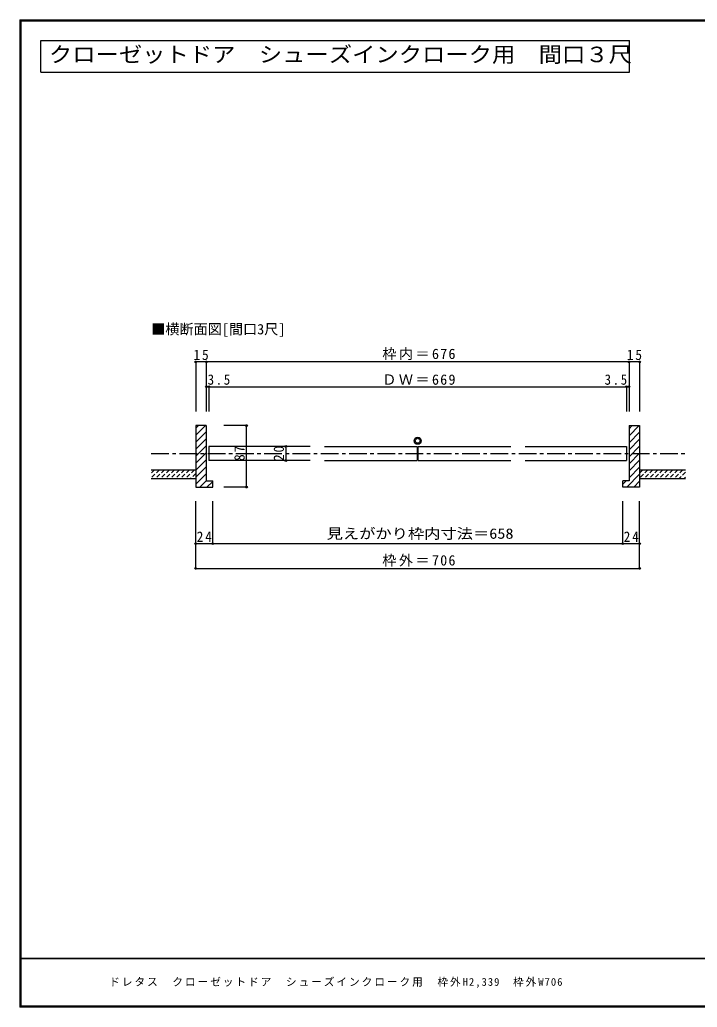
# Model space of a CAD drawing. Units: millimetres, scale not verified. Extents: x -973 to 977, y -701 to 696.
# Drawn here: x -973 to -15, y -701 to 696 of the extents above; entities that cross this region are included whole.
import ezdxf
from ezdxf.enums import TextEntityAlignment as Align

# ---------------------------------------------------------------- set-up
doc = ezdxf.new("R2010")
doc.units = ezdxf.units.MM
doc.header["$LTSCALE"] = 5
doc.header["$PDMODE"] = 32
doc.header["$PDSIZE"] = 2.5
doc.linetypes.add('CHAIN1', pattern=[8, 5, -1, 1, -1])
doc.linetypes.add('DASHED1', pattern=[1.8, 1.2, -0.6])
for name, color, linetype in [('0-1_通り芯', 4, 'CHAIN1'), ('0-3_仕上げ', 2, 'Continuous'), ('0-4_枠', 3, 'Continuous'), ('0-6_扉', 6, 'Continuous'), ('0-A_文字', 7, 'Continuous'), ('0-B_寸法', 7, 'Continuous'), ('0-C_ハッチ', 4, 'Continuous'), ('F-1_枠', 6, 'Continuous'), ('F-A_文字', 7, 'Continuous')]:
    doc.layers.add(name, color=color, linetype=linetype)
doc.styles.add('ＭＳ ゴシック', font='')
doc.styles.get('ＭＳ ゴシック').set_extended_font_data('MS Gothic')

msp = doc.modelspace()

# ---------------------------------------------------------------- linework, layer by layer
at = {"layer": '0-1_通り芯'}
msp.add_line((-787.41, 82.384), (-31.37, 82.384), dxfattribs=at)
at = {"layer": '0-3_仕上げ'}
for p, q in [((-787.41, 59.384), (-724.41, 59.384)), ((-724.41, 59.384), (-724.41, 46.884)), ((-96.37, 59.384), (-31.37, 59.384)), ((-96.37, 59.384), (-96.37, 46.884)), ((-787.41, 46.884), (-724.41, 46.884)), ((-96.37, 46.884), (-31.37, 46.884))]:
    msp.add_line(p, q, dxfattribs=at)
at = {"layer": '0-4_枠'}
for p, q in [((-709.41, 121.884), (-724.41, 121.884)), ((-709.41, 121.884), (-709.41, 43.884)), ((-111.37, 121.884), (-111.37, 43.884)), ((-111.37, 121.884), (-96.37, 121.884)), ((-709.41, 43.884), (-700.41, 43.884)), ((-700.41, 34.884), (-700.41, 43.884)), ((-120.37, 34.884), (-120.37, 43.884)), ((-111.37, 43.884), (-120.37, 43.884))]:
    msp.add_line(p, q, dxfattribs=at)
for points in [[(-724.41, 121.884), (-724.41, 34.884), (-700.41, 34.884)], [(-96.37, 121.884), (-96.37, 34.884), (-120.37, 34.884)]]:
    msp.add_lwpolyline(points, dxfattribs=at)
at = {"layer": '0-6_扉'}
for p, q in [((-562.4, 92.384), (-705.91, 92.384)), ((-705.91, 92.384), (-705.91, 72.384)), ((-542.4, 92.384), (-410.89, 92.384)), ((-410.89, 92.384), (-410.89, 72.384)), ((-409.89, 92.384), (-278.38, 92.384)), ((-409.89, 72.384), (-409.89, 92.384)), ((-258.38, 92.384), (-114.87, 92.384)), ((-114.87, 92.384), (-114.87, 72.384)), ((-562.4, 72.384), (-705.91, 72.384)), ((-542.4, 72.384), (-410.89, 72.384)), ((-409.89, 72.384), (-278.38, 72.384)), ((-258.38, 72.384), (-114.87, 72.384))]:
    msp.add_line(p, q, dxfattribs=at)
at = {"layer": '0-A_文字', "color": 3}
for p, q in [((-943.333, 621.667), (-943.333, 666.667)), ((-943.333, 666.667), (-110.714, 666.667)), ((-110.714, 621.667), (-110.714, 666.667)), ((-943.333, 621.667), (-110.714, 621.667))]:
    msp.add_line(p, q, dxfattribs=at)
at = {"layer": '0-A_文字'}
for radius in [5, 3.5]:
    msp.add_circle((-410.39, 100.384), radius, dxfattribs=at)
at = {"layer": '0-B_寸法', "color": 4}
for p, q in [((-724.41, 211.884), (-724.41, 141.884)), ((-709.41, 211.884), (-724.41, 211.884)), ((-111.37, 211.884), (-709.41, 211.884)), ((-709.41, 211.884), (-709.41, 141.884)), ((-96.37, 211.884), (-96.37, 141.884)), ((-709.41, 176.884), (-705.91, 176.884)), ((-705.91, 176.884), (-114.87, 176.884)), ((-705.91, 176.884), (-705.91, 141.884)), ((-114.87, 176.884), (-111.37, 176.884)), ((-114.87, 176.884), (-114.87, 141.884)), ((-652.5, 121.884), (-684.41, 121.884)), ((-652.5, 34.884), (-652.5, 121.884)), ((-596.826, 92.384), (-596.826, 72.384)), ((-652.5, 34.884), (-684.41, 34.884)), ((-724.41, -80.116), (-724.41, 14.884)), ((-700.41, -45.116), (-700.41, 14.884)), ((-120.37, -45.116), (-120.37, 14.884)), ((-724.41, -45.116), (-700.41, -45.116)), ((-700.41, -45.116), (-120.37, -45.116)), ((-120.37, -45.116), (-96.37, -45.116))]:
    msp.add_line(p, q, dxfattribs=at)
for points in [[(-96.37, 211.884), (-111.37, 211.884), (-111.37, 141.884)], [(-724.41, -80.116), (-96.37, -80.116), (-96.37, 14.884)]]:
    msp.add_lwpolyline(points, dxfattribs=at)
at = {"layer": '0-B_寸法'}
for p in [(-724.41, 211.884), (-709.41, 211.884), (-111.37, 211.884), (-96.37, 211.884), (-709.41, 176.884), (-705.91, 176.884), (-114.87, 176.884), (-111.37, 176.884), (-652.5, 121.884), (-596.826, 92.384), (-596.826, 72.384), (-652.5, 34.884), (-724.41, -45.116), (-700.41, -45.116), (-120.37, -45.116), (-96.37, -45.116), (-724.41, -80.116), (-96.37, -80.116)]:
    msp.add_point(p, dxfattribs=at)
at = {"layer": '0-C_ハッチ'}
for p, q in [((-724.41, 117.976), (-720.502, 121.884)), ((-724.41, 108.077), (-710.603, 121.884)), ((-724.41, 98.177), (-709.41, 113.177)), ((-111.37, 117.248), (-106.734, 121.884)), ((-111.37, 107.349), (-96.834, 121.884)), ((-111.37, 97.449), (-96.37, 112.449)), ((-724.41, 88.278), (-709.41, 103.278)), ((-111.37, 87.55), (-96.37, 102.55)), ((-724.41, 78.378), (-709.41, 93.378)), ((-111.37, 77.65), (-96.37, 92.65)), ((-724.41, 68.479), (-709.41, 83.479)), ((-724.41, 58.579), (-709.41, 73.579)), ((-111.37, 67.751), (-96.37, 82.751)), ((-111.37, 57.851), (-96.37, 72.851)), ((-724.41, 48.68), (-709.41, 63.68)), ((-111.37, 47.952), (-96.37, 62.952)), ((-724.41, 38.78), (-709.41, 53.78)), ((-718.407, 34.884), (-709.407, 43.884)), ((-708.507, 34.884), (-700.41, 42.981)), ((-120.37, 38.952), (-115.437, 43.884)), ((-114.538, 34.884), (-96.37, 53.052)), ((-104.638, 34.884), (-96.37, 43.153))]:
    msp.add_line(p, q, dxfattribs=at)
at = {"layer": '0-C_ハッチ', "linetype": 'DASHED1'}
for p, q in [((-775.761, 59.384), (-787.41, 47.735)), ((-782.832, 59.384), (-787.41, 54.806)), ((-768.69, 59.384), (-781.19, 46.884)), ((-761.619, 59.384), (-774.119, 46.884)), ((-754.548, 59.384), (-767.048, 46.884)), ((-747.477, 59.384), (-759.977, 46.884)), ((-740.406, 59.384), (-752.906, 46.884)), ((-733.335, 59.384), (-745.835, 46.884)), ((-726.264, 59.384), (-738.764, 46.884)), ((-84.72, 59.384), (-96.37, 47.735)), ((-91.792, 59.384), (-96.37, 54.806)), ((-77.649, 59.384), (-90.149, 46.884)), ((-70.578, 59.384), (-83.078, 46.884)), ((-63.507, 59.384), (-76.007, 46.884)), ((-56.436, 59.384), (-68.936, 46.884)), ((-49.365, 59.384), (-61.865, 46.884)), ((-42.294, 59.384), (-54.794, 46.884)), ((-35.223, 59.384), (-47.723, 46.884)), ((-31.37, 56.166), (-40.652, 46.884)), ((-724.41, 54.166), (-731.692, 46.884)), ((-724.41, 47.095), (-724.621, 46.884)), ((-31.37, 49.095), (-33.581, 46.884))]:
    msp.add_line(p, q, dxfattribs=at)
at = {"layer": 'F-1_枠'}
for p, q in [((-973.347, 695.833), (-973.347, -700.833)), ((-973.347, 695.833), (976.653, 695.833)), ((-973.347, 695), (976.653, 695)), ((-973.347, 694.167), (976.653, 694.167)), ((-972.514, 695.833), (-972.514, -700.833)), ((-971.68, 695.833), (-971.68, -700.833)), ((976.653, -631.667), (-973.347, -631.667)), ((976.653, -632.5), (-973.347, -632.5)), ((976.653, -699.167), (-973.347, -699.167)), ((976.653, -700), (-973.347, -700)), ((976.653, -700.833), (-973.347, -700.833))]:
    msp.add_line(p, q, dxfattribs=at)

# ---------------------------------------------------------------- texts
at = {"layer": '0-A_文字', "color": 3, "style": 'ＭＳ ゴシック', "width": 1.1}
msp.add_text('クローゼットドア\u3000シューズインクローク用\u3000間口３尺', height=21.99, dxfattribs=at).set_placement((-932.083, 629.167), align=Align.BOTTOM_LEFT)
at = {"layer": '0-A_文字', "style": 'ＭＳ ゴシック'}
msp.add_text('■横断面図[間口3尺]', height=14.66, dxfattribs=at).set_placement((-787.41, 246.463), align=Align.BOTTOM_LEFT)
at = {"layer": '0-B_寸法', "style": 'ＭＳ ゴシック', "width": 1.15}
msp.add_text('見えがかり枠内寸法＝658', height=14.66, dxfattribs=at).set_placement((-539.14, -42.616), align=Align.BOTTOM_LEFT)
at = {"layer": '0-B_寸法', "char_height": 14.66, "attachment_point": 7, "style": 'ＭＳ ゴシック'}
for s, insert in [('\\T1.27;\\W0.95;15', (-727.535, 214.384)), ('\\T1.17;枠内＝676', (-460.39, 214.384)), ('\\T1.27;\\W0.95;15', (-114.495, 214.384)), ('\\T1.27;\\W0.9;3.5', (-707.41, 179.384)), ('\\T1.17;ＤＷ＝669', (-460.39, 179.384)), ('\\T1.27;\\W0.9;3.5', (-145.87, 179.384)), ('\\T1.27;\\W0.95;24', (-723.035, -42.616)), ('\\T1.27;\\W0.95;24', (-118.995, -42.616)), ('\\T1.17;枠外＝706', (-460.39, -77.616))]:
    msp.add_mtext(s, dxfattribs=dict(at, insert=insert))
at = {"layer": '0-B_寸法', "char_height": 14.66, "attachment_point": 7, "rotation": 90, "style": 'ＭＳ ゴシック'}
for s, insert in [('\\T1.27;\\W0.95;87', (-655, 71.759)), ('\\T1.27;\\W0.95;20', (-599.326, 71.759))]:
    msp.add_mtext(s, dxfattribs=dict(at, insert=insert))
at = {"layer": 'F-A_文字', "insert": (-846.68, -673.333), "char_height": 11, "attachment_point": 7, "style": 'ＭＳ ゴシック'}
msp.add_mtext('\\T1.19;ドレタス\u3000クローゼットドア\u3000シューズインクローク用\u3000枠外H2,339\u3000枠外W706', dxfattribs=at)

doc.saveas('drawing.dxf')
